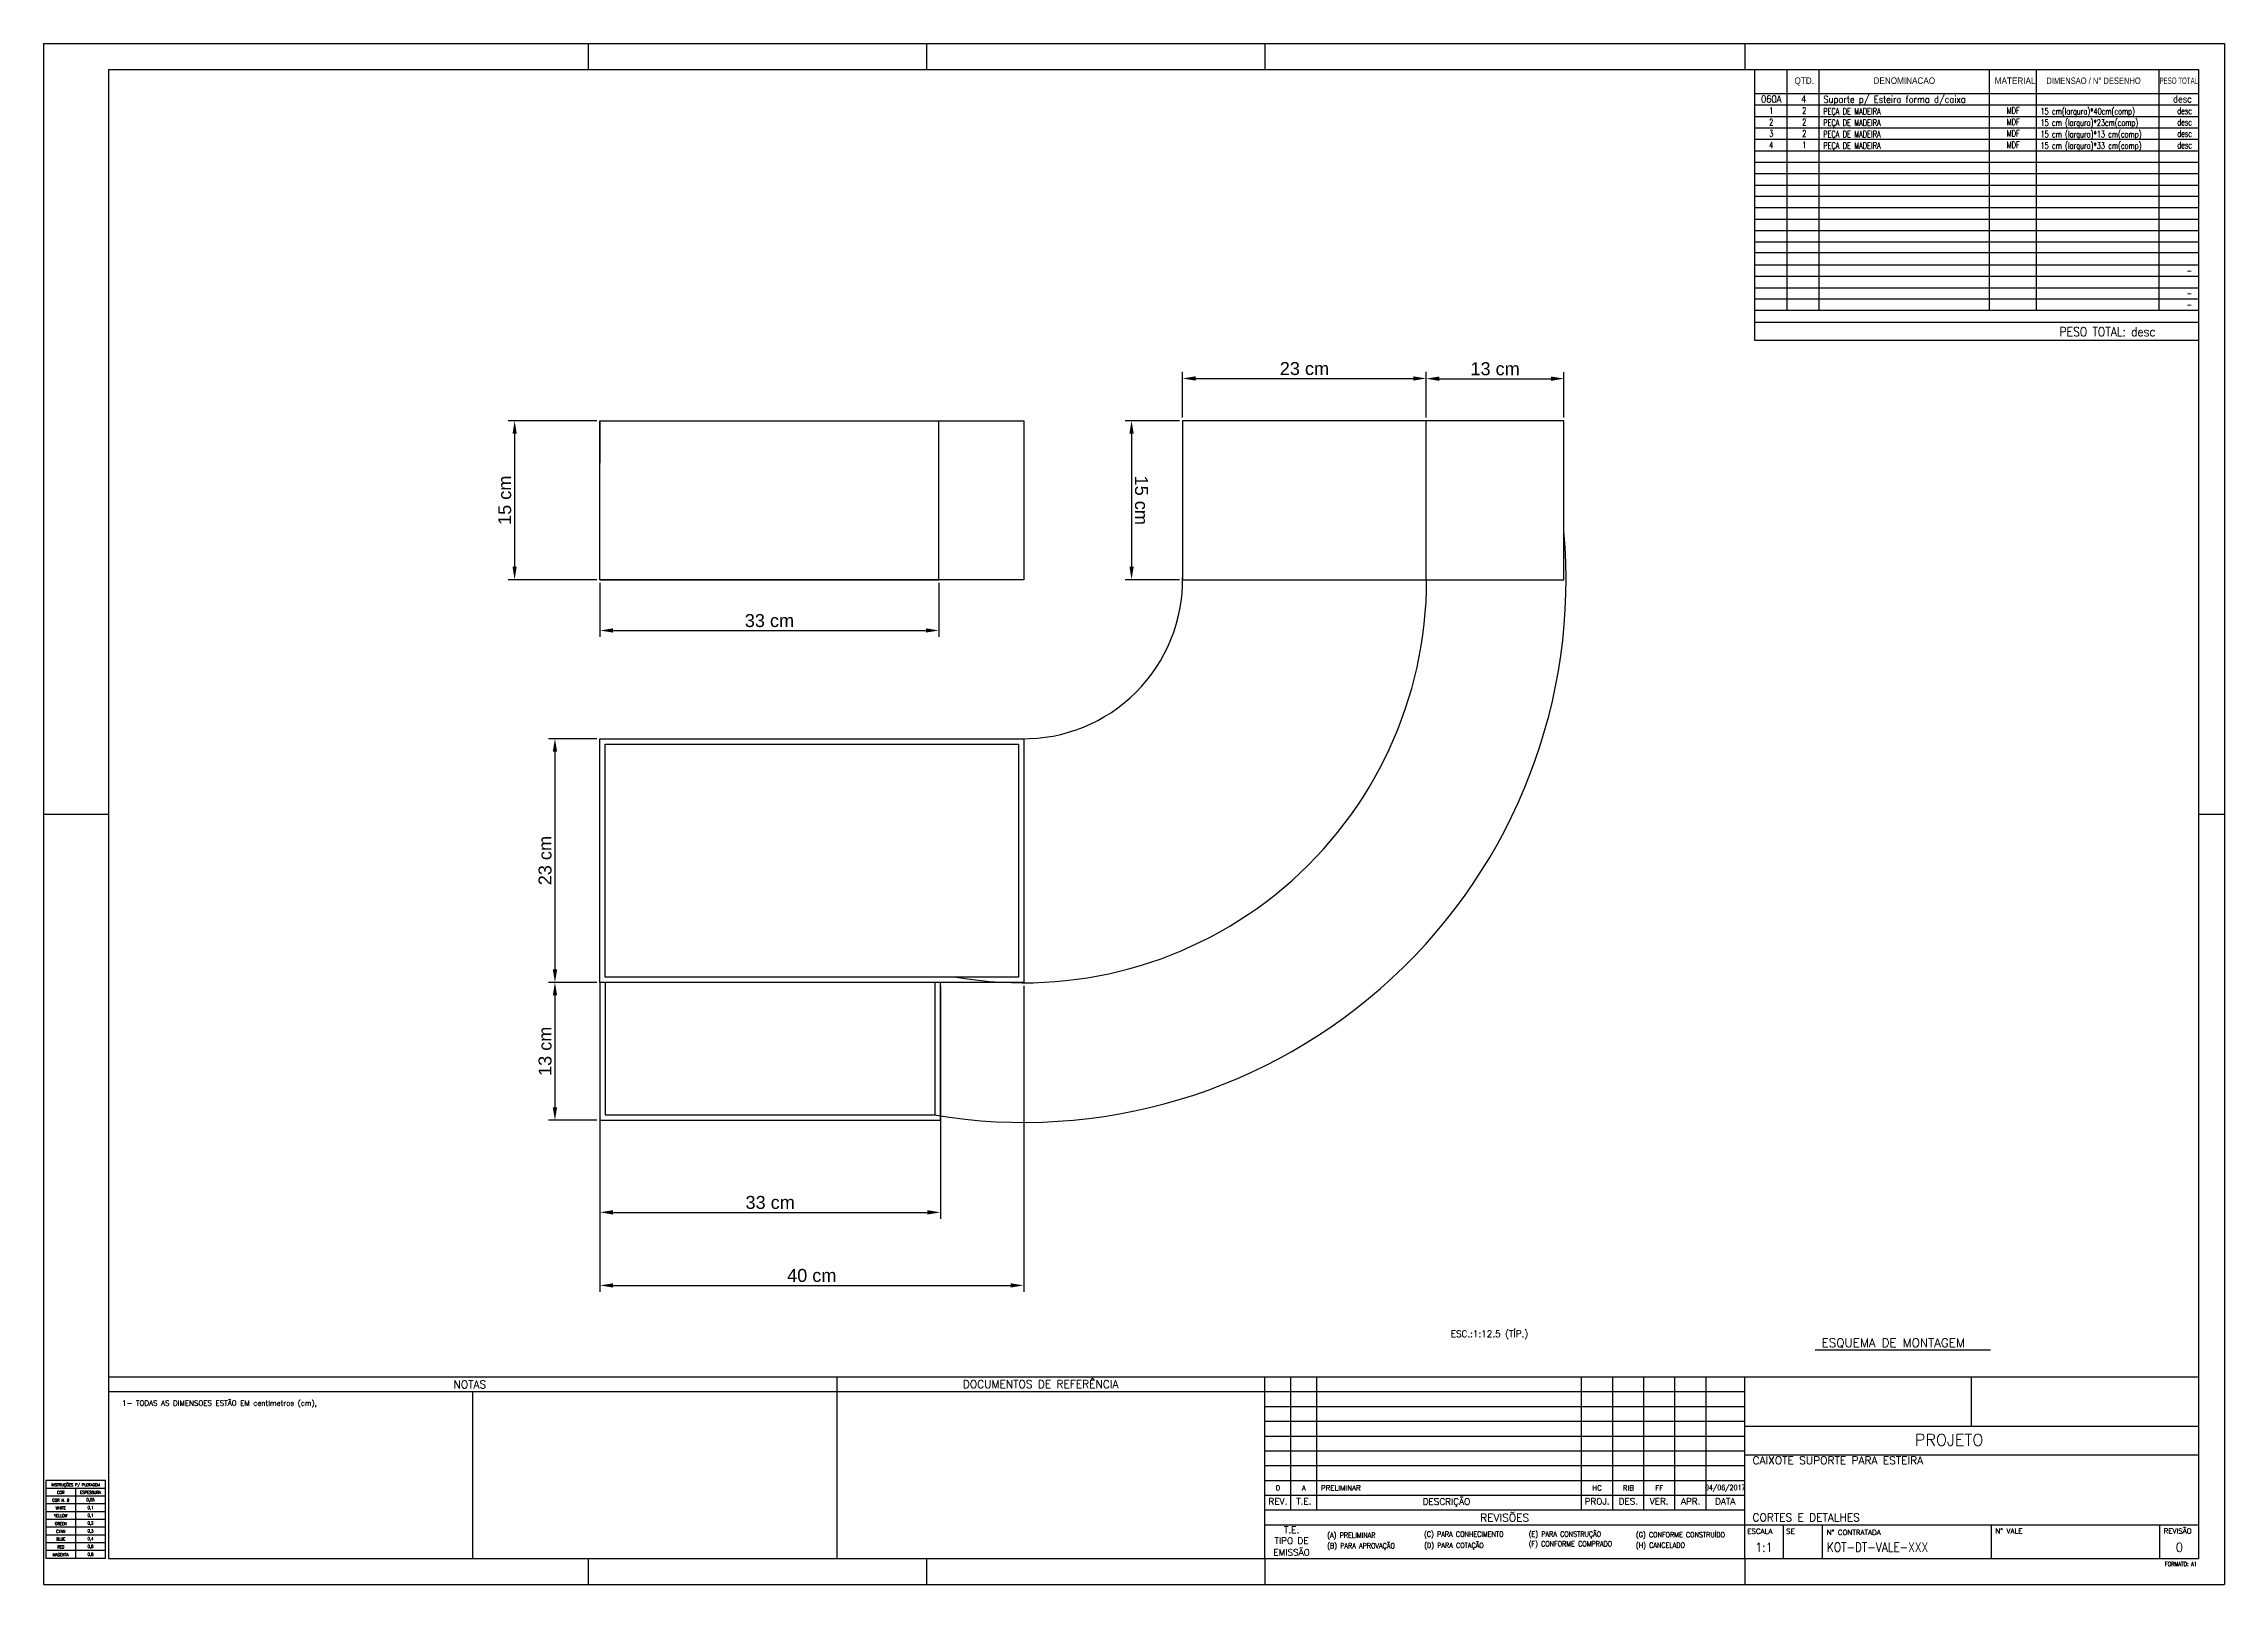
# Model space of a CAD drawing. Header units: millimetres. Extents: x 8327 to 29352, y 2114 to 16964.
import ezdxf
from ezdxf.enums import TextEntityAlignment as Align

# ---------------------------------------------------------------- set-up
doc = ezdxf.new("R2010")
doc.units = ezdxf.units.MM
doc.linetypes.add('ACAD_ISO02W100', pattern=[15, 12, -3])
doc.layers.get('0').update_dxf_attribs({"linetype": 'ACAD_ISO02W100'})
for name, color, linetype in [('02', 2, 'Continuous'), ('03', 3, 'Continuous'), ('04', 4, 'Continuous'), ('05', 5, 'Continuous'), ('06', 6, 'Continuous'), ('FORMATO', 7, 'Continuous'), ('FRL2', 2, 'Continuous'), ('FRL3', 3, 'Continuous'), ('FRL4', 4, 'Continuous'), ('FRL5', 5, 'Continuous'), ('FRL6', 6, 'Continuous'), ('FRL7', 7, 'Continuous'), ('FRR100', 4, 'Continuous'), ('FRR120', 5, 'Continuous'), ('FRR140', 5, 'Continuous'), ('FRR175', 1, 'Continuous'), ('FRR80', 3, 'Continuous')]:
    doc.layers.add(name, color=color, linetype=linetype)
doc.styles.add('100CL', font='romans.shx', dxfattribs={"height": 2.5})
doc.styles.add('R100', font='romans.shx', dxfattribs={"height": 500})
doc.styles.add('R120', font='simplex.shx', dxfattribs={"height": 3})
doc.styles.add('R140', font='simplex.shx', dxfattribs={"height": 3.5})
doc.styles.add('R175', font='romans.shx', dxfattribs={"height": 4.5})
doc.styles.add('R80', font='simplex.shx', dxfattribs={"width": 0.8})
doc.styles.add('ROMANS', font='romans.shx')
doc.styles.get("Standard").update_dxf_attribs({"font": 'arial.ttf'})
doc.dimstyles.new('Anotativo', dxfattribs={"dimscale": 50, "dimtxt": 2.5, "dimasz": 2.5, "dimexe": 1.25, "dimexo": 0.625, "dimtad": 1, "dimdec": 1, "dimlunit": 6, "dimtxsty": 'Standard', "dimcen": 2.5, "dimadec": 0, "dimazin": 0, "dimtfac": 1, "dimtdec": 1, "dimtmove": 0, "dimatfit": 3, "dimfxl": 1, "dimarcsym": 0})

# ---------------------------------------------------------------- blocks, each defined once
blk = doc.blocks.new('PE-G-601_A1_Rev_1')
at = {"color": 7, "linetype": 'Continuous'}
for p, q in [((23.82, 40), (0.87, 40)), ((23.82, 37), (0.87, 37)), ((23.82, 34), (0.87, 34)), ((12.34, 37), (12.34, 10)), ((23.82, 31), (0.87, 31)), ((23.82, 28), (0.87, 28)), ((23.82, 25), (0.87, 25)), ((23.82, 22), (0.87, 22)), ((23.82, 19), (0.87, 19)), ((23.82, 16), (0.87, 16)), ((23.82, 13), (0.87, 13)), ((23.82, 10), (0.87, 10))]:
    blk.add_line(p, q, dxfattribs=at)
for points in [[(0.87, 40), (0.87, 10)], [(23.82, 10), (23.82, 40)]]:
    blk.add_lwpolyline(points, dxfattribs=at)
at = {"layer": 'FRL2'}
for p, q in [((210, 594), (210, 584)), ((340.5, 594), (340.5, 584)), ((471, 594), (471, 584)), ((656, 594), (656, 584)), ((0, 297), (25, 297)), ((831, 297), (841, 297)), ((165.5, 10), (165.5, 74.3)), ((210, 10), (210, 0)), ((340.5, 10), (340.5, 0)), ((471, 10), (471, 0)), ((656, 10), (656, 0))]:
    blk.add_line(p, q, dxfattribs=at)
at = {"layer": 'FRL3', "linetype": 'Continuous'}
for p, q in [((481, 28.7), (481, 80)), ((491, 28.7), (491, 80)), ((593, 80), (593, 28.7)), ((605, 80), (605, 28.7)), ((617, 80), (617, 28.7)), ((629, 80), (629, 28.7)), ((641, 80), (641, 28.7))]:
    blk.add_line(p, q, dxfattribs=at)
at = {"layer": 'FRL4', "linetype": 'Continuous'}
for p, q in [((743.5, 61), (743.5, 80)), ((25, 74.3), (471, 74.3)), ((471, 34.4), (656, 34.4)), ((471, 28.7), (656, 28.7)), ((471, 23), (656, 23)), ((671, 10), (671, 23)), ((686, 10), (686, 23)), ((751, 23), (751, 10)), ((816, 23), (816, 10))]:
    blk.add_line(p, q, dxfattribs=at)
at = {"layer": 'FRL5'}
for p, q in [((25, 80), (831, 80)), ((656, 61), (831, 61)), ((656, 50), (831, 50)), ((656, 23), (831, 23))]:
    blk.add_line(p, q, dxfattribs=at)
at = {"layer": 'FRL5', "linetype": 'Continuous'}
for p, q in [((306, 10), (306, 80)), ((471, 10), (471, 80)), ((656, 10), (656, 80))]:
    blk.add_line(p, q, dxfattribs=at)
at = {"layer": 'FRL6', "linetype": 'Continuous'}
for p, q in [((25, 584), (25, 10)), ((25, 584), (831, 584)), ((831, 584), (831, 10)), ((25, 10), (831, 10))]:
    blk.add_line(p, q, dxfattribs=at)
at = {"layer": 'FRL7', "linetype": 'Continuous'}
for p, q in [((0, 594), (0, 0)), ((0, 594), (841, 594)), ((841, 594), (841, 0)), ((471, 74.3), (656, 74.3)), ((471, 68.6), (656, 68.6)), ((471, 62.9), (656, 62.9)), ((471, 57.2), (656, 57.2)), ((471, 51.5), (656, 51.5)), ((471, 45.8), (656, 45.8)), ((471, 40.1), (656, 40.1)), ((0, 0), (841, 0))]:
    blk.add_line(p, q, dxfattribs=at)
at = {"style": 'ROMANS', "width": 0.9}
for s, height, p in [('INSTRUÇÕES P/ PLOTAGEM', 1.1474, (12.34, 38.33)), ('COR', 1.147, (6.61, 35.45)), ('ESPESSURA', 1.147, (18.08, 35.45)), ('COR N. 8', 1.147, (6.61, 32.45)), ('YELLOW', 1.147, (6.61, 26.45)), ('WHITE', 1.147, (6.61, 29.45)), ('0,05', 1.147, (18.08, 32.45)), ('0,1', 1.147, (18.08, 29.45)), ('0,1', 1.147, (18.08, 26.45)), ('GREEN', 1.147, (6.61, 23.45)), ('CYAN', 1.147, (6.61, 20.45)), ('BLUE', 1.147, (6.61, 17.45)), ('0,2', 1.147, (18.08, 23.45)), ('0,3', 1.147, (18.08, 20.45)), ('0,4', 1.147, (18.08, 17.45)), ('MAGENTA', 1.147, (6.61, 11.45)), ('RED', 1.147, (6.61, 14.45)), ('0,6', 1.147, (18.08, 14.45)), ('0,8', 1.147, (18.08, 11.45))]:
    blk.add_text(s, height=height, dxfattribs=at).set_placement(p, align=Align.MIDDLE)
at = {"layer": 'FRR100', "style": 'R100'}
for s, p in [('DESCRIÇÃO', (541, 31.89)), ('REV.', (476, 32)), ('T.E.', (486, 32)), ('PROJ.', (599.09, 32)), ('DES.', (611.15, 32)), ('VER.', (623.04, 32)), ('APR.', (635.19, 32)), ('DATA', (648.5, 32)), ('TIPO DE', (481.26, 16.82)), ('T.E.', (481.26, 21.02)), ('EMISSÃO', (481.26, 12.66))]:
    blk.add_text(s, height=2.5, dxfattribs=at).set_placement(p, align=Align.MIDDLE)
at = {"layer": 'FRR120', "style": 'R120'}
for s, p in [('NOTAS', (158.02, 75.57)), ('DOCUMENTOS DE REFERÊNCIA', (354.52, 75.68))]:
    blk.add_text(s, height=3, dxfattribs=at).set_placement(p)
blk.add_text('REVISÕES', height=3, dxfattribs=at).set_placement((563.5, 26.08), align=Align.MIDDLE)
for tag, p in [('ÁREA_E/OU_SUBÁREA', (659, 40.79)), ('FASE_DO_PROJETO', (659, 46.29)), ('TÍTULO_1_DO_DESENHO', (659, 35.29)), ('TÍTULO_2_DO_DESENHO', (659, 29.79)), ('TÍTULO_3_DO_DESENHO', (659, 24.29))]:
    blk.add_attdef(tag, p, '', height=3, dxfattribs=at)
at = {"layer": 'FRR140', "style": 'R140', "width": 0.91}
for tag, p in [('NÚMERO_DA_CONTRATADA', (687.72, 12.6)), ('REVISÃO', (822.31, 12.51)), ('NUMERO_CVRD', (752.89, 12.51))]:
    blk.add_attdef(tag, p, '', height=3.5, dxfattribs=at)
for tag, p in [('ESCALA', (663.44, 14.28)), ('SE', (678.44, 14.28))]:
    blk.add_attdef(tag, text='', height=3.5, dxfattribs=at).set_placement(p, align=Align.MIDDLE)
at = {"layer": 'FRR175', "style": 'R175'}
for tag, p in [('NÚMERO_DO_PROJETO', (811.74, 55.22)), ('NOME_DO_PROJETO', (724.12, 55.22))]:
    blk.add_attdef(tag, text='', height=4.5, dxfattribs=at).set_placement(p, align=Align.MIDDLE_CENTER)
at = {"layer": 'FRR80', "style": 'R80', "width": 0.9}
for s, p in [('(A) PRELIMINAR', (495.02, 17.95)), ('(C) PARA CONHECIMENTO', (532.36, 18.35)), ('(E) PARA CONSTRUÇÃO', (572.71, 18.39)), ('(F) CONFORME COMPRADO', (572.71, 14.64)), ('(G) CONFORME CONSTRUÍDO', (614.08, 18.14)), ('(B) PARA APROVAÇÃO', (495.02, 13.89)), ('(D) PARA COTAÇÃO', (532.43, 14.04)), ('(H) CANCELADO', (614.08, 14.08))]:
    blk.add_text(s, height=2, dxfattribs=at).set_placement(p)
at = {"layer": 'FRR80', "style": 'R80'}
for s, p in [('ESCALA', (657, 19.46)), ('SE', (672, 19.46)), ('N%%D CONTRATADA', (687.66, 19.04)), ('N%%D VALE', (752.67, 19.57)), ('REVISÃO', (817.58, 19.57))]:
    blk.add_text(s, height=2, dxfattribs=at).set_placement(p)
for tag, p in [('1a_REV', (476, 37.17)), ('EMIS.', (486, 37.17)), ('PROJ.', (599.09, 37.17)), ('DES.', (611.15, 37.17)), ('VER.', (623.04, 37.17)), ('APR.', (635.19, 37.17))]:
    blk.add_attdef(tag, text='', height=2, dxfattribs=at).set_placement(p, align=Align.MIDDLE)
blk.add_attdef('DESCRIÇÃO_DA_REVISÃO', (492.61, 36.18), '', height=2, dxfattribs=at)
at = {"layer": 'FRR80', "style": 'R80', "width": 0.85}
blk.add_attdef('DATA', text='', height=2, dxfattribs=at).set_placement((648.5, 37.17), align=Align.MIDDLE)
blk = doc.blocks.new('*D41')
at = {"color": 0, "linetype": 'Continuous', "lineweight": -2, "transparency": 16777216}
for p, q in [((13691, 11766), (13691, 11246)), ((16959, 11766), (16959, 11246)), ((13816, 11308), (16834, 11308))]:
    blk.add_line(p, q, dxfattribs=at)
at = {"color": 0, "linetype": 'Continuous', "transparency": 16777216}
for points in [[(13816, 11329), (13816, 11288), (13691, 11308)], [(16834, 11329), (16834, 11288), (16959, 11308)]]:
    blk.add_solid(points, dxfattribs=at)
at = {"layer": 'Defpoints', "color": 0, "linetype": 'Continuous', "transparency": 16777216}
for p in [(13691, 11797), (16959, 11797), (16959, 11308)]:
    blk.add_point(p, dxfattribs=at)
at = {"color": 0, "linetype": 'Continuous', "transparency": 16777216, "insert": (15325, 11403), "char_height": 125, "attachment_point": 5}
blk.add_mtext('33 cm', dxfattribs=at)
blk = doc.blocks.new('*D42')
at = {"color": 0, "linetype": 'Continuous', "lineweight": -2, "transparency": 16777216}
for p, q in [((13660, 13329), (12806, 13329)), ((12868, 13204), (12868, 11922)), ((13660, 11797), (12806, 11797))]:
    blk.add_line(p, q, dxfattribs=at)
at = {"color": 0, "linetype": 'Continuous', "transparency": 16777216}
for points in [[(12848, 13204), (12889, 13204), (12868, 13329)], [(12848, 11922), (12889, 11922), (12868, 11797)]]:
    blk.add_solid(points, dxfattribs=at)
at = {"layer": 'Defpoints', "color": 0, "linetype": 'Continuous', "transparency": 16777216}
for p in [(13691, 13329), (12868, 11797), (13691, 11797)]:
    blk.add_point(p, dxfattribs=at)
at = {"color": 0, "linetype": 'Continuous', "transparency": 16777216, "insert": (12773, 12563), "char_height": 125, "attachment_point": 5, "rotation": 90}
blk.add_mtext('15 cm', dxfattribs=at)
blk = doc.blocks.new('*D43')
at = {"color": 0, "linetype": 'Continuous', "lineweight": -2, "transparency": 16777216}
for p, q in [((13691, 7884), (13691, 5637)), ((16973, 7884), (16973, 5637)), ((13816, 5700), (16848, 5700))]:
    blk.add_line(p, q, dxfattribs=at)
at = {"color": 0, "linetype": 'Continuous', "transparency": 16777216}
for points in [[(13816, 5721), (13816, 5679), (13691, 5700)], [(16848, 5721), (16848, 5679), (16973, 5700)]]:
    blk.add_solid(points, dxfattribs=at)
at = {"layer": 'Defpoints', "color": 0, "linetype": 'Continuous', "transparency": 16777216}
for p in [(13691, 7916), (16973, 7916), (16973, 5700)]:
    blk.add_point(p, dxfattribs=at)
at = {"color": 0, "linetype": 'Continuous', "transparency": 16777216, "insert": (15332, 5795), "char_height": 125, "attachment_point": 5}
blk.add_mtext('33 cm', dxfattribs=at)
blk = doc.blocks.new('*D44')
at = {"color": 0, "linetype": 'Continuous', "lineweight": -2, "transparency": 16777216}
for p, q in [((13660, 10265), (13195, 10265)), ((13257, 10140), (13257, 8041)), ((13660, 7916), (13195, 7916))]:
    blk.add_line(p, q, dxfattribs=at)
at = {"color": 0, "linetype": 'Continuous', "transparency": 16777216}
for points in [[(13236, 10140), (13278, 10140), (13257, 10265)], [(13236, 8041), (13278, 8041), (13257, 7916)]]:
    blk.add_solid(points, dxfattribs=at)
at = {"layer": 'Defpoints', "color": 0, "linetype": 'Continuous', "transparency": 16777216}
for p in [(13691, 10265), (13257, 7916), (13691, 7916)]:
    blk.add_point(p, dxfattribs=at)
at = {"color": 0, "linetype": 'Continuous', "transparency": 16777216, "insert": (13162, 9090), "char_height": 125, "attachment_point": 5, "rotation": 90}
blk.add_mtext('23 cm', dxfattribs=at)
blk = doc.blocks.new('*D45')
at = {"color": 0, "linetype": 'Continuous', "lineweight": -2, "transparency": 16777216}
for p, q in [((13691, 7884), (13691, 4933)), ((17776, 7884), (17776, 4933)), ((13816, 4996), (17651, 4996))]:
    blk.add_line(p, q, dxfattribs=at)
at = {"color": 0, "linetype": 'Continuous', "transparency": 16777216}
for points in [[(13816, 5016), (13816, 4975), (13691, 4996)], [(17651, 5016), (17651, 4975), (17776, 4996)]]:
    blk.add_solid(points, dxfattribs=at)
at = {"layer": 'Defpoints', "color": 0, "linetype": 'Continuous', "transparency": 16777216}
for p in [(13691, 7916), (17776, 7916), (17776, 4996)]:
    blk.add_point(p, dxfattribs=at)
at = {"color": 0, "linetype": 'Continuous', "transparency": 16777216, "insert": (15733, 5091), "char_height": 125, "attachment_point": 5}
blk.add_mtext('40 cm', dxfattribs=at)
blk = doc.blocks.new('*D46')
at = {"color": 0, "linetype": 'Continuous', "lineweight": -2, "transparency": 16777216}
for p, q in [((13660, 7916), (13194, 7916)), ((13257, 7791), (13257, 6713)), ((13660, 6588), (13194, 6588))]:
    blk.add_line(p, q, dxfattribs=at)
at = {"color": 0, "linetype": 'Continuous', "transparency": 16777216}
for points in [[(13236, 7791), (13278, 7791), (13257, 7916)], [(13236, 6713), (13278, 6713), (13257, 6588)]]:
    blk.add_solid(points, dxfattribs=at)
at = {"layer": 'Defpoints', "color": 0, "linetype": 'Continuous', "transparency": 16777216}
for p in [(13691, 7916), (13257, 6588), (13691, 6588)]:
    blk.add_point(p, dxfattribs=at)
at = {"color": 0, "linetype": 'Continuous', "transparency": 16777216, "insert": (13162, 7252), "char_height": 125, "attachment_point": 5, "rotation": 90}
blk.add_mtext('13 cm', dxfattribs=at)
blk = doc.blocks.new('*D47')
at = {"color": 0, "linetype": 'Continuous', "lineweight": -2, "transparency": 16777216}
for p, q in [((19277, 13329), (18754, 13329)), ((18816, 13204), (18816, 11922)), ((19277, 11797), (18754, 11797))]:
    blk.add_line(p, q, dxfattribs=at)
at = {"color": 0, "linetype": 'Continuous', "transparency": 16777216}
for points in [[(18837, 13204), (18795, 13204), (18816, 13329)], [(18837, 11922), (18796, 11922), (18816, 11797)]]:
    blk.add_solid(points, dxfattribs=at)
at = {"layer": 'Defpoints', "color": 0, "linetype": 'Continuous', "transparency": 16777216}
for p in [(19308, 13329), (18816, 11797), (19308, 11797)]:
    blk.add_point(p, dxfattribs=at)
at = {"color": 0, "linetype": 'Continuous', "transparency": 16777216, "insert": (18911, 12563), "char_height": 125, "attachment_point": 5, "rotation": 270.0062}
blk.add_mtext('15 cm', dxfattribs=at)
blk = doc.blocks.new('*D48')
at = {"color": 0, "linetype": 'Continuous', "lineweight": -2, "transparency": 16777216}
for p, q in [((19308, 13360), (19308, 13800)), ((19433, 13737), (21532, 13737)), ((21657, 13360), (21657, 13800))]:
    blk.add_line(p, q, dxfattribs=at)
at = {"color": 0, "linetype": 'Continuous', "transparency": 16777216}
for points in [[(19433, 13758), (19433, 13716), (19308, 13737)], [(21532, 13758), (21532, 13716), (21657, 13737)]]:
    blk.add_solid(points, dxfattribs=at)
at = {"layer": 'Defpoints', "color": 0, "linetype": 'Continuous', "transparency": 16777216}
for p in [(21657, 13737), (19308, 13329), (21657, 13329)]:
    blk.add_point(p, dxfattribs=at)
at = {"color": 0, "linetype": 'Continuous', "transparency": 16777216, "insert": (20483, 13832), "char_height": 125, "attachment_point": 5}
blk.add_mtext('23 cm', dxfattribs=at)
blk = doc.blocks.new('*D49')
at = {"color": 0, "linetype": 'Continuous', "lineweight": -2, "transparency": 16777216}
for p, q in [((21657, 13360), (21657, 13798)), ((21782, 13735), (22860, 13735)), ((22985, 13360), (22985, 13798))]:
    blk.add_line(p, q, dxfattribs=at)
at = {"color": 0, "linetype": 'Continuous', "transparency": 16777216}
for points in [[(21782, 13756), (21782, 13714), (21657, 13735)], [(22860, 13756), (22860, 13714), (22985, 13735)]]:
    blk.add_solid(points, dxfattribs=at)
at = {"layer": 'Defpoints', "color": 0, "linetype": 'Continuous', "transparency": 16777216}
for p in [(22985, 13735), (21657, 13329), (22985, 13329)]:
    blk.add_point(p, dxfattribs=at)
at = {"color": 0, "linetype": 'Continuous', "transparency": 16777216, "insert": (22321, 13830), "char_height": 125, "attachment_point": 5}
blk.add_mtext('13 cm', dxfattribs=at)

msp = doc.modelspace()

# ---------------------------------------------------------------- linework, layer by layer
at = {"linetype": 'Continuous', "lineweight": -2}
for p, q in [((13690.78, 11796.78), (13690.78, 13328.8)), ((13690.78, 13328.8), (17776.17, 13328.8)), ((13690.78, 13328.8), (13690.78, 12920.26)), ((16959.09, 11796.78), (16959.09, 13328.8)), ((17776.17, 13328.8), (17776.17, 11796.78)), ((21657.29, 13328.8), (19308.19, 13328.8)), ((19308.19, 13328.8), (19308.19, 11796.78)), ((22985.04, 13328.8), (21657.29, 13328.8)), ((21657.29, 11796.78), (21657.29, 13328.8)), ((22985.04, 11796.78), (22985.04, 13328.8)), ((17776.17, 11796.78), (13690.78, 11796.78)), ((13690.78, 11796.78), (16959.09, 11796.78)), ((19308.19, 11796.78), (21657.29, 11796.78)), ((21657.29, 11796.78), (22985.04, 11796.78)), ((13690.78, 7915.66), (13690.78, 10264.76)), ((13690.78, 10264.76), (17776.17, 10264.76)), ((13741.84, 7966.72), (13741.84, 10213.69)), ((13741.84, 10213.69), (17725.1, 10213.69)), ((17725.1, 10213.69), (17725.1, 7966.72)), ((17776.17, 10264.76), (17776.17, 7915.66)), ((17776.17, 7915.66), (13690.78, 7915.66)), ((13690.78, 7915.66), (13690.78, 6587.9)), ((17725.1, 7966.72), (13741.84, 7966.72)), ((13741.84, 7915.66), (13741.84, 6638.97)), ((16922.4, 6638.97), (16922.4, 7915.66)), ((16973.46, 6587.9), (16973.46, 7915.66)), ((13690.78, 6587.9), (14814.26, 6587.9)), ((13741.84, 6638.97), (14814.26, 6638.97)), ((14814.26, 6638.97), (16922.4, 6638.97)), ((14814.26, 6587.9), (16973.46, 6587.9))]:
    msp.add_line(p, q, dxfattribs=at)
for radius, start, end in [(5229.71, 260.487885, 5.116427), (3884.55, 260.39177, 0), (1532.19, 269.154432, 0.845568)]:
    msp.add_arc((17776.17, 11796.78), radius, start, end, dxfattribs=at)
at = {"layer": '02'}
for p, q in [((24822.13, 16373.46), (29102.14, 16373.46)), ((24822.14, 16263.21), (29102.14, 16263.21)), ((24822.15, 16152.96), (29102.14, 16152.96)), ((24822.15, 16042.71), (29102.14, 16042.71)), ((24822.15, 15932.46), (29102.14, 15932.46)), ((24822.15, 15822.21), (29102.14, 15822.21)), ((24822.16, 15711.96), (29102.14, 15711.96)), ((24822.16, 15601.71), (29102.14, 15601.71)), ((24822.17, 15493.71), (29102.14, 15493.71)), ((24822.17, 15385.71), (29102.15, 15385.71)), ((24822.15, 15162.96), (29102.14, 15162.96)), ((24822.18, 15273.21), (29102.14, 15273.21)), ((24822.15, 15052.71), (29102.14, 15052.71)), ((24822.16, 14950.86), (29102.15, 14950.86)), ((24822.16, 14832.21), (29102.14, 14832.21)), ((24822.16, 14721.96), (29102.14, 14721.96)), ((24822.17, 14611.71), (29102.14, 14611.71)), ((24822.17, 14503.71), (29102.15, 14503.71)), ((24822.18, 14395.71), (29102.15, 14395.71))]:
    msp.add_line(p, q, dxfattribs=at)
at = {"layer": '03', "linetype": 'Continuous'}
for p, q in [((25135.91, 16483.71), (25135.91, 16714.38)), ((25444.9, 16483.71), (25444.9, 16714.38)), ((27088.24, 16483.71), (27088.24, 16714.38)), ((27539.72, 16483.71), (27539.72, 16714.38)), ((28724.73, 16483.71), (28724.73, 16714.34)), ((25135.91, 14395.71), (25135.91, 16483.71)), ((25444.9, 14395.71), (25444.9, 16483.71)), ((27088.25, 14395.71), (27088.25, 16483.71)), ((27539.72, 14395.71), (27539.72, 16483.71)), ((28724.73, 14395.71), (28724.73, 16483.71)), ((25135.91, 14395.71), (25135.91, 16150.71)), ((25444.9, 14395.71), (25444.9, 16150.71))]:
    msp.add_line(p, q, dxfattribs=at)
at = {"layer": '04'}
for p, q in [((24822.12, 16483.71), (29102.14, 16483.71)), ((24822.12, 16483.71), (29102.14, 16483.71)), ((24822.12, 16483.71), (29102.14, 16483.71)), ((24822.12, 16483.71), (29102.14, 16483.71)), ((24822.17, 14280.96), (29102.14, 14280.96)), ((24822.18, 14280.96), (29102.14, 14280.96))]:
    msp.add_line(p, q, dxfattribs=at)
at = {"layer": '05'}
msp.add_line((25407.18, 4374.17), (27096.19, 4374.17), dxfattribs=at)
at = {"layer": '06'}
for p, q in [((24822.11, 16714.34), (24822.24, 14106.59)), ((24822.18, 14106.59), (29102.14, 14106.59))]:
    msp.add_line(p, q, dxfattribs=at)
at = {"layer": 'FRL4', "linetype": 'Continuous'}
msp.add_line((26914.64, 3639.34), (26914.64, 4114.34), dxfattribs=at)
at = {"layer": 'FRL5'}
msp.add_line((24727.14, 4114.34), (29102.14, 4114.34), dxfattribs=at)

# ---------------------------------------------------------------- block references
at = {"layer": '04'}
ref = msp.add_blockref('PE-G-601_A1_Rev_1', (8327.14, 2114.34), dxfattribs=dict(at, xscale=25, yscale=25, zscale=25))
ref.add_attrib('DATA', '04/06/2017', dxfattribs={"layer": 'FRR80', "height": 50, "style": 'R80', "width": 0.85}).set_placement((24539.64, 3043.54), align=Align.MIDDLE)
ref.add_attrib('DESCRIÇÃO_DA_REVISÃO', 'PRELIMINAR', (20642.28, 3018.89), dxfattribs={"layer": 'FRR80', "height": 50, "style": 'R80'})
ref.add_attrib('EMIS.', 'A', dxfattribs={"layer": 'FRR80', "height": 50, "style": 'R80'}).set_placement((20477.14, 3043.54), align=Align.MIDDLE)
ref.add_attrib('1a_REV', '0', dxfattribs={"layer": 'FRR80', "height": 50, "style": 'R80'}).set_placement((20227.14, 3043.54), align=Align.MIDDLE)
ref.add_attrib('PROJ.', 'HC', dxfattribs={"layer": 'FRR80', "height": 50, "style": 'R80'}).set_placement((23304.43, 3043.54), align=Align.MIDDLE)
ref.add_attrib('DES.', 'RIB', dxfattribs={"layer": 'FRR80', "height": 50, "style": 'R80'}).set_placement((23605.96, 3043.54), align=Align.MIDDLE)
ref.add_attrib('VER.', 'FF', dxfattribs={"layer": 'FRR80', "height": 50, "style": 'R80'}).set_placement((23903.15, 3043.54), align=Align.MIDDLE)
ref.add_attrib('NOME_DO_PROJETO', 'PROJETO', dxfattribs={"layer": 'FRR175', "height": 112.5, "style": 'R175'}).set_placement((26698.61, 3507.07), align=Align.MIDDLE_CENTER)
ref.add_attrib('NÚMERO_DA_CONTRATADA', 'KOT-DT-VALE-XXX', (25520.2, 2429.23), dxfattribs={"layer": 'FRR140', "height": 87.5, "style": 'R140', "width": 0.85})
ref.add_attrib('TÍTULO_3_DO_DESENHO', 'CORTES E DETALHES', (24802.14, 2721.69), dxfattribs={"layer": 'FRR120', "height": 75, "style": 'R120'})
ref.add_attrib('FASE_DO_PROJETO', 'CAIXOTE SUPORTE PARA ESTEIRA', (24802.14, 3271.69), dxfattribs={"layer": 'FRR120', "height": 75, "style": 'R120'})
ref.add_attrib('ESCALA', '1:1', dxfattribs={"layer": 'FRR140', "height": 87.5, "style": 'R140', "width": 0.91}).set_placement((24913.24, 2471.45), align=Align.MIDDLE)
ref.add_attrib('REVISÃO', '0', (28884.77, 2426.97), dxfattribs={"layer": 'FRR140', "height": 87.5, "style": 'R140', "width": 0.91})

# ---------------------------------------------------------------- texts
at = {"layer": '02', "color": 3, "insert": (22266.6, 4518.91), "char_height": 62.5, "attachment_point": 5, "style": 'ROMANS'}
msp.add_mtext('ESC.:1:12.5 (TÍP.)', dxfattribs=at)
at = {"layer": '03'}
for s, width, p in [('QTD.', 0.9, (25207.44, 16576.24)), ('DENOMINACAO', 0.9, (25969.86, 16576.24)), ('MATERIAL', 0.9, (27138.23, 16575.66)), ('DIMENSAO / N%%D DESENHO', 0.8, (27636.14, 16575.21))]:
    msp.add_text(s, height=62.5, dxfattribs=dict(at, width=width)).set_placement(p)
at = {"layer": '03', "width": 0.678662}
msp.add_text('PESO TOTAL', height=62.5, dxfattribs=at).set_placement((28726.51, 16575.21), (29098.6, 16575.21), align=Align.FIT)
at = {"layer": '03', "style": 'ROMANS'}
for s, width, p in [('2', 0.7, (24983.31, 16207.74)), ('1', 0.7, (24983.3, 16317.99)), ('2', 0.7, (25301.94, 16317.99)), ('2', 0.7, (25301.96, 16207.74)), ('MDF', 0.6, (27316.31, 16319.59)), ('MDF', 0.6, (27316.31, 16209.34)), ('3', 0.7, (24983.3, 16097.49)), ('4', 0.7, (24983.3, 15987.24)), ('2', 0.7, (25301.95, 16097.49)), ('1', 0.7, (25301.95, 15987.24)), ('MDF', 0.6, (27316.31, 16099.09)), ('MDF', 0.6, (27316.31, 15988.84))]:
    msp.add_text(s, height=62.5, dxfattribs=dict(at, width=width)).set_placement(p, align=Align.MIDDLE)
at = {"layer": '03', "style": 'ROMANS', "width": 0.7}
for s, p in [('PEÇA DE MADEIRA', (25484.49, 16262.42)), ('PEÇA DE MADEIRA', (25484.5, 16152.17)), ('15 cm(largura)*40cm(comp)', (27579.32, 16262.42)), ('15 cm (largura)*23cm(comp)', (27579.32, 16152.17)), ('PEÇA DE MADEIRA', (25484.49, 16041.92)), ('PEÇA DE MADEIRA', (25484.49, 15931.67)), ('15 cm (largura)*13 cm(comp)', (27579.31, 16041.92)), ('15 cm (largura)*33 cm(comp)', (27579.31, 15931.67))]:
    msp.add_text(s, height=62.5, dxfattribs=at).set_placement(p, align=Align.BOTTOM_LEFT)
for s, p in [('desc', (29040.3, 16267.06)), ('desc', (29040.31, 16156.81)), ('desc', (29040.3, 16046.56)), ('desc', (29040.3, 15936.31)), ('-', (29040.32, 14725.81)), ('-', (29040.3, 14507.56)), ('-', (29040.3, 14399.56))]:
    msp.add_text(s, height=62.5, dxfattribs=at).set_placement(p, align=Align.BOTTOM_RIGHT)
at = {"layer": '04', "style": 'ROMANS', "width": 0.87}
for s, p in [('060A', (24983.24, 16395.88)), ('4', (25297.03, 16395.88))]:
    msp.add_text(s, height=67.5, dxfattribs=at).set_placement(p, align=Align.CENTER)
msp.add_text('Suporte p/ Esteira forma d/caixa', height=67.5, dxfattribs=at).set_placement((25485.15, 16372.54), align=Align.BOTTOM_LEFT)
msp.add_text('desc', height=67.5, dxfattribs=at).set_placement((29038.33, 16395.88), align=Align.RIGHT)
at = {"layer": '05', "style": 'ROMANS', "width": 0.85}
msp.add_text('PESO TOTAL: desc', height=88.9888, dxfattribs=at).set_placement((27763.26, 14143.21))
at = {"layer": '06', "insert": (25468.68, 4485.01), "char_height": 84.375, "attachment_point": 1, "style": 'ROMANS'}
msp.add_mtext('ESQUEMA DE MONTAGEM', dxfattribs=at)
at = {"layer": 'FORMATO', "color": 2, "style": '100CL', "width": 0.9}
msp.add_text('FORMATO: A1', height=39.0625, dxfattribs=at).set_placement((29087.88, 2310.68), align=Align.MIDDLE_RIGHT)
at = {"layer": 'FRR80', "style": 'R80'}
msp.add_text('1- TODAS AS DIMENSOES ESTÃO EM centímetros (cm),', height=50, dxfattribs=at).set_placement((9083.93, 3861.15), align=Align.MIDDLE_LEFT)

# ---------------------------------------------------------------- dimensions: what is measured, and where the dimension line sits
at = {"linetype": 'Continuous'}
for base, p1, p2, text, picture, middle in [((21657.29, 13737.09), (19308.19, 13328.8), (21657.29, 13328.8), '23 cm', '*D48', (20482.74, 13832.2)), ((22985.04, 13735.09), (21657.29, 13328.8), (22985.04, 13328.8), '13 cm', '*D49', (22321.16, 13830.21)), ((16959.09, 11308.38), (13690.78, 11796.78), (16959.09, 11796.78), '33 cm', '*D41', (15324.93, 11403.49)), ((16973.46, 5699.71), (13690.78, 7915.66), (16973.46, 7915.66), '33 cm', '*D43', (15332.12, 5794.83)), ((17776.17, 4995.52), (13690.78, 7915.66), (17776.17, 7915.66), '40 cm', '*D45', (15733.47, 5090.59))]:
    dim = msp.add_linear_dim(base=base, p1=p1, p2=p2, text=text, dimstyle='Anotativo', dxfattribs=at)
    dim.commit()
    dim.dimension.update_dxf_attribs({"geometry": picture, "text_midpoint": middle})
for base, p1, p2, text, picture, middle in [((12868.48, 11796.78), (13690.78, 13328.8), (13690.78, 11796.78), '15 cm', '*D42', (12773.41, 12562.79)), ((13257.1, 7915.66), (13690.78, 10264.76), (13690.78, 7915.66), '23 cm', '*D44', (13161.98, 9090.21)), ((13256.88, 6587.9), (13690.78, 7915.66), (13690.78, 6587.9), '13 cm', '*D46', (13161.77, 7251.78))]:
    dim = msp.add_linear_dim(base=base, p1=p1, p2=p2, angle=90, text=text, dimstyle='Anotativo', dxfattribs=at)
    dim.commit()
    dim.dimension.update_dxf_attribs({"geometry": picture, "text_midpoint": middle})
dim = msp.add_aligned_dim(p1=(19308.19, 13328.8), p2=(19308.36, 11796.78), distance=-491.99, text='15 cm', dimstyle='Anotativo', dxfattribs=at)
dim.commit()
dim.dimension.update_dxf_attribs({"geometry": '*D47', "text_midpoint": (18911.35, 12562.74)})

doc.saveas('drawing.dxf')
